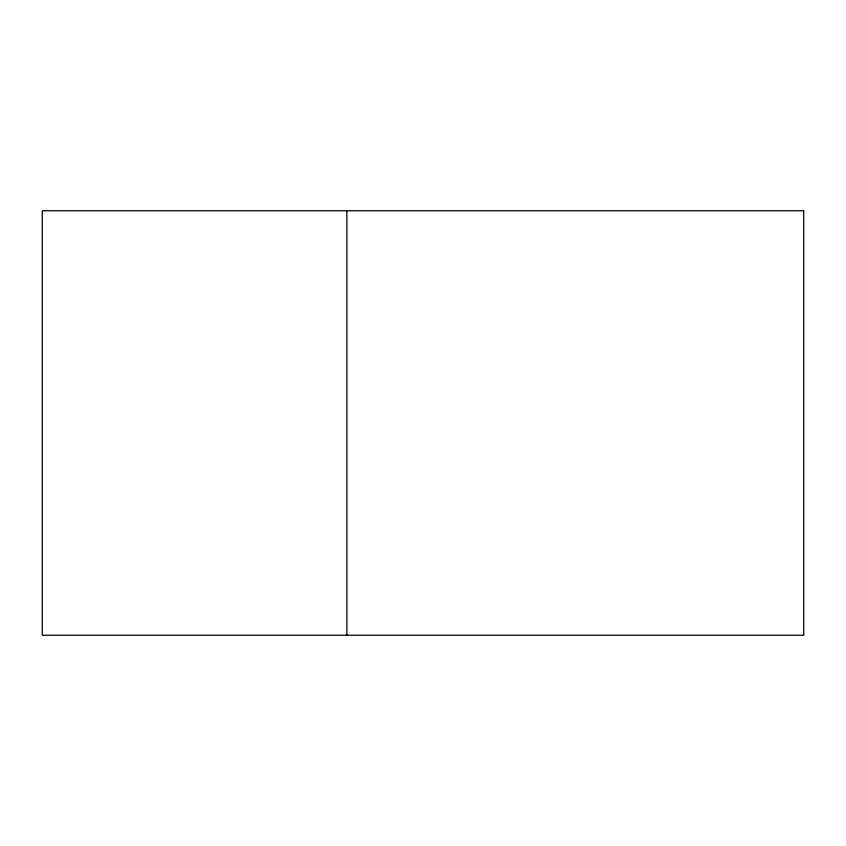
<?xml version="1.0" encoding="UTF-8"?>
<svg xmlns="http://www.w3.org/2000/svg" width="846" height="846" viewBox="0 0 846 846"><rect width="100%" height="100%" fill="white"/><g stroke="black" fill="none" stroke-linecap="round" stroke-linejoin="round"><path stroke-width="1.27" d="M346.871 210.76L346.871 635.24M803.7 210.76L42.3 210.76L42.3 635.24L803.7 635.24L803.7 210.76"/></g></svg>
